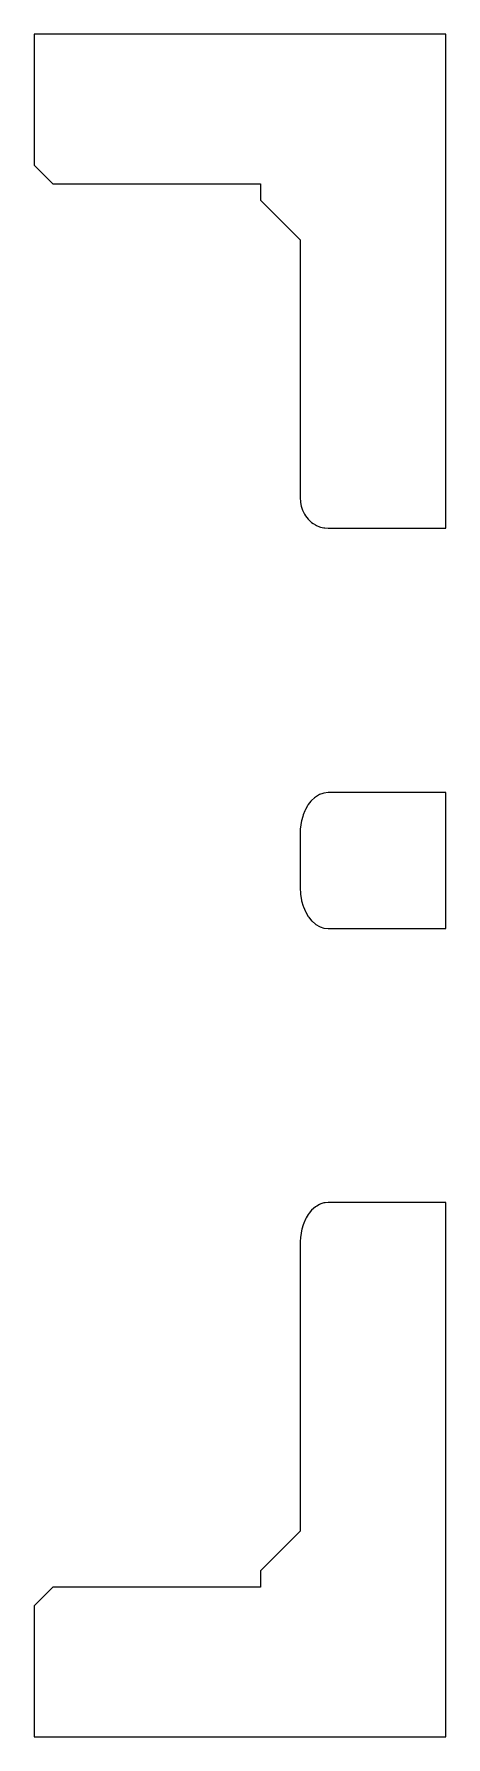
# Model space of a CAD drawing. Header units: metres. Extents: x 0 to 47.5, y 0 to 45.5.
# Drawn here: x 0 to 11, y 0 to 45.5 of the extents above.
import ezdxf

# ---------------------------------------------------------------- set-up
doc = ezdxf.new("R2010")
doc.units = ezdxf.units.M

msp = doc.modelspace()

# ---------------------------------------------------------------- linework, layer by layer
for p, q in [((11, 45.5), (0, 45.5)), ((0, 45.5), (0, 42)), ((11, 32.2958), (11, 45.5)), ((0, 42), (0.5, 41.5)), ((0.5, 41.5), (6.04571, 41.5)), ((6.04571, 41.5), (6.04571, 41.0584)), ((6.04571, 41.0584), (7.10409, 40)), ((7.10409, 40), (7.10409, 33.109)), ((7.10409, 33.109), (7.11171, 33.004)), ((7.11171, 33.004), (7.11332, 32.9818)), ((7.11332, 32.9818), (7.1339, 32.8889)), ((7.1339, 32.8889), (7.14079, 32.8577)), ((7.14079, 32.8577), (7.17093, 32.7789)), ((7.17093, 32.7789), (7.18583, 32.7399)), ((7.18583, 32.7399), (7.22203, 32.6758)), ((7.22203, 32.6758), (7.24732, 32.631)), ((7.24732, 32.631), (7.28626, 32.5816)), ((7.28626, 32.5816), (7.32376, 32.534)), ((7.32376, 32.534), (7.36261, 32.498)), ((7.36261, 32.498), (7.41325, 32.4511)), ((7.41325, 32.4511), (7.44997, 32.4267)), ((7.44997, 32.4267), (7.51359, 32.3845)), ((7.51359, 32.3845), (7.54709, 32.3694)), ((7.54709, 32.3694), (7.62232, 32.3356)), ((7.62232, 32.3356), (7.65256, 32.3278)), ((7.65256, 32.3278), (7.73676, 32.3058)), ((7.73676, 32.3058), (7.76463, 32.3035)), ((7.76463, 32.3035), (7.85409, 32.2958)), ((7.85409, 32.2958), (11, 32.2958)), ((7.49173, 25.0945), (7.41325, 25.0241)), ((7.51359, 25.1141), (7.49173, 25.0945)), ((7.59891, 25.1658), (7.51359, 25.1141)), ((7.62232, 25.18), (7.59891, 25.1658)), ((7.71231, 25.2116), (7.62232, 25.18)), ((7.73676, 25.2202), (7.71231, 25.2116)), ((7.85409, 25.2337), (7.73676, 25.2202)), ((11, 25.2337), (7.85409, 25.2337)), ((11, 21.5996), (11, 25.2337)), ((7.1752, 24.597), (7.14079, 24.4755)), ((7.18583, 24.6345), (7.1752, 24.597)), ((7.23314, 24.7475), (7.18583, 24.6345)), ((7.24732, 24.7814), (7.23314, 24.7475)), ((7.30651, 24.8828), (7.24732, 24.7814)), ((7.32376, 24.9123), (7.30651, 24.8828)), ((7.39343, 24.9994), (7.32376, 24.9123)), ((7.41325, 25.0241), (7.39343, 24.9994)), ((7.11103, 24.2654), (7.10409, 24.1363)), ((7.10409, 24.1363), (7.10409, 22.697)), ((7.11332, 24.308), (7.11103, 24.2654)), ((7.13415, 24.4349), (7.11332, 24.308)), ((7.14079, 24.4755), (7.13415, 24.4349)), ((7.10409, 22.697), (7.10466, 22.6863)), ((7.10466, 22.6863), (7.11332, 22.5253)), ((7.11332, 22.5253), (7.11538, 22.5127)), ((7.11538, 22.5127), (7.14079, 22.3578)), ((7.14079, 22.3578), (7.14473, 22.344)), ((7.14473, 22.344), (7.18583, 22.1988)), ((7.18583, 22.1988), (7.19192, 22.1842)), ((7.19192, 22.1842), (7.24732, 22.0519)), ((7.24732, 22.0519), (7.25571, 22.0376)), ((7.25571, 22.0376), (7.32376, 21.921)), ((7.32376, 21.921), (7.33442, 21.9077)), ((7.33442, 21.9077), (7.41325, 21.8092)), ((7.41325, 21.8092), (7.42601, 21.7977)), ((7.42601, 21.7977), (7.51359, 21.7192)), ((7.51359, 21.7192), (7.52812, 21.7104)), ((7.52812, 21.7104), (7.62232, 21.6533)), ((7.62232, 21.6533), (7.63813, 21.6477)), ((7.63813, 21.6477), (7.73676, 21.6131)), ((7.73676, 21.6131), (7.85409, 21.5996)), ((7.85409, 21.5996), (11, 21.5996)), ((7.51359, 14.1641), (7.41325, 14.0742)), ((7.54807, 14.185), (7.51359, 14.1641)), ((7.62232, 14.23), (7.54807, 14.185)), ((7.65909, 14.2429), (7.62232, 14.23)), ((7.73676, 14.2702), (7.65909, 14.2429)), ((7.77473, 14.2746), (7.73676, 14.2702)), ((7.85409, 14.2837), (7.77473, 14.2746)), ((11, 14.2837), (7.85409, 14.2837)), ((11, 0), (11, 14.2837)), ((7.18583, 13.6846), (7.15305, 13.5688)), ((7.20327, 13.7262), (7.18583, 13.6846)), ((7.24732, 13.8314), (7.20327, 13.7262)), ((7.2698, 13.8699), (7.24732, 13.8314)), ((7.32376, 13.9623), (7.2698, 13.8699)), ((7.3509, 13.9962), (7.32376, 13.9623)), ((7.41325, 14.0742), (7.3509, 13.9962)), ((7.10637, 13.2288), (7.10409, 13.1864)), ((7.11332, 13.358), (7.10637, 13.2288)), ((7.12046, 13.4015), (7.11332, 13.358)), ((7.14079, 13.5255), (7.12046, 13.4015)), ((7.15305, 13.5688), (7.14079, 13.5255)), ((7.10409, 13.1864), (7.10409, 5.5)), ((7.10409, 5.5), (6.04571, 4.44162)), ((6.04571, 4.44162), (6.04571, 4)), ((0.5, 4), (0, 3.5)), ((6.04571, 4), (0.5, 4)), ((0, 3.5), (0, 0)), ((0, 0), (11, 0))]:
    msp.add_line(p, q)

doc.saveas('drawing.dxf')
